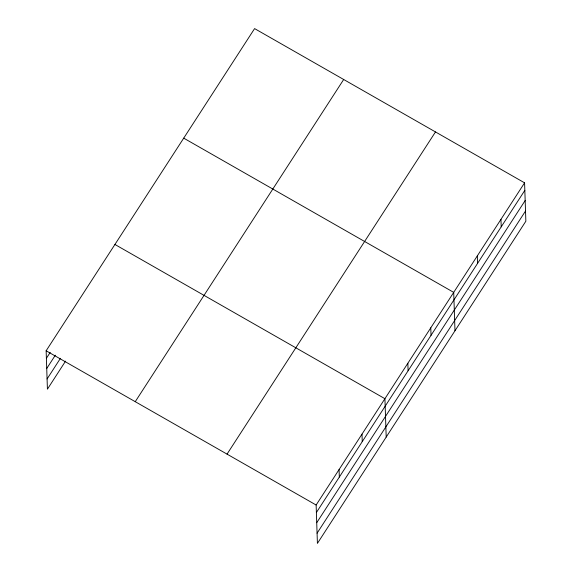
<?xml version="1.0" encoding="UTF-8"?>
<svg xmlns="http://www.w3.org/2000/svg" width="572" height="572" viewBox="0 0 572 572"><rect width="100%" height="100%" fill="white"/><g stroke="black" fill="none" stroke-linecap="round" stroke-linejoin="round"><path stroke-width="0.86" d="M65.566 361.111L47.419 389.167L46.139 350.786L254.59 28.6L524.581 182.833L525.861 221.214L317.41 543.4L316.137 505.019L524.581 182.833M46.389 358.294L50.214 352.388M46.732 368.482L55.327 355.198M47.076 378.979L60.453 358.308M135.242 401.687L343.686 79.494M227.041 454.125L435.485 131.932M316.387 512.526L524.831 190.34M316.724 522.715L525.175 200.522M317.074 533.211L525.518 211.025M183.719 138.145L453.71 292.371L454.983 330.752M114.929 244.466L384.927 398.698L386.2 437.079M46.139 350.786L316.137 505.019M500.958 219.348L501.208 226.848M477.334 255.863L477.584 263.363M430.78 327.813L431.031 335.321M407.85 363.256L408.101 370.763M361.997 434.141L362.248 441.641M339.067 469.576L339.318 477.084"/></g></svg>
